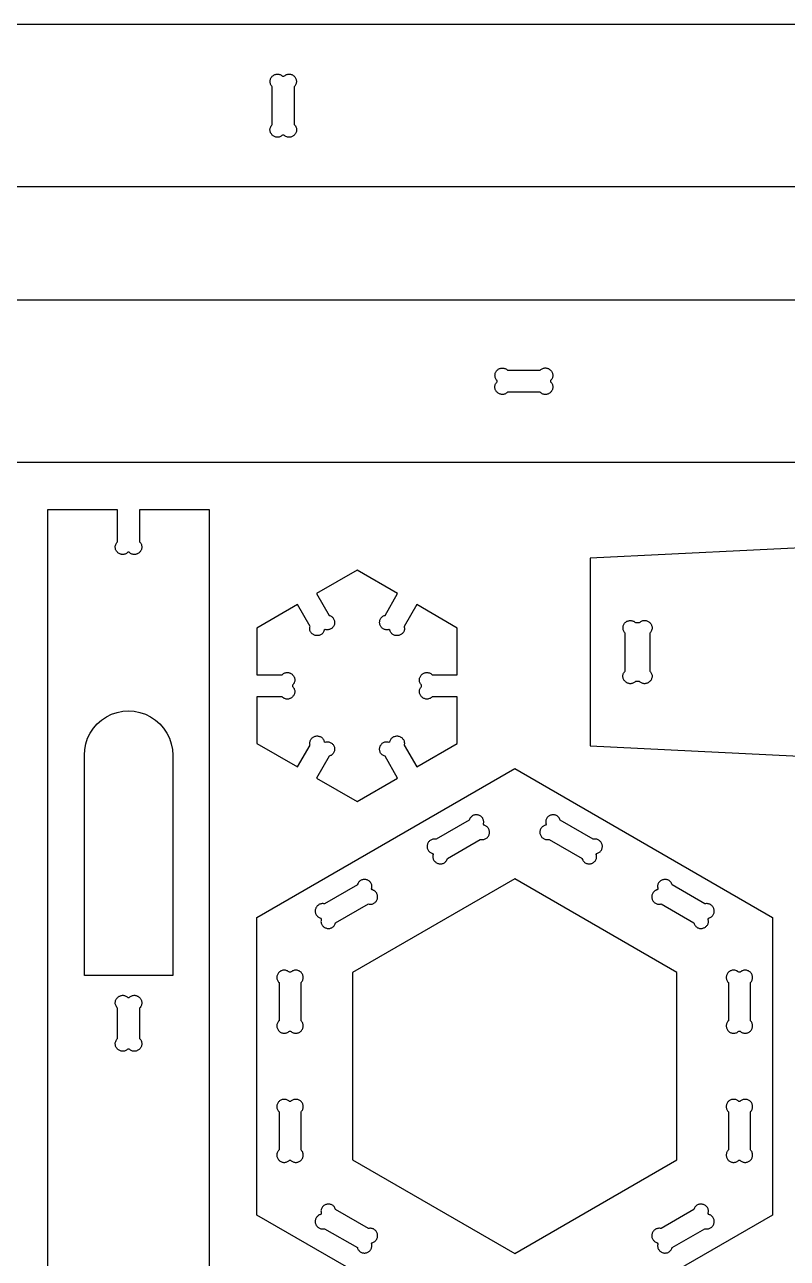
# Model space of a CAD drawing. Extents: x 105 to 1294, y 104 to 1295.
# Drawn here: x 659 to 762.8, y 1126.3 to 1294.2 of the extents above; entities that cross this region are included whole.
import ezdxf

# ---------------------------------------------------------------- set-up
doc = ezdxf.new("R2010")
doc.units = 0
doc.layers.add('LAYER_1', color=62, linetype='CONTINUOUS')

msp = doc.modelspace()

# ---------------------------------------------------------------- linework, layer by layer
at = {"layer": 'LAYER_1'}
for points in [[(853.17, 1294.22), (570.63, 1294.22)], [(570.63, 1272.18), (853.17, 1272.18)], [(855.68, 1256.72), (573.13, 1256.72)], [(573.13, 1234.68), (855.68, 1234.68)], [(684.16, 769.48), (684.16, 1228.21), (674.65, 1228.21), (674.65, 1223.83), (674.73, 1223.74), (674.8, 1223.65), (674.85, 1223.55), (674.9, 1223.46), (674.93, 1223.36), (674.95, 1223.27), (674.96, 1223.17), (674.96, 1223.08), (674.95, 1222.98), (674.93, 1222.89), (674.9, 1222.8), (674.86, 1222.72), (674.82, 1222.64), (674.77, 1222.56), (674.71, 1222.48), (674.65, 1222.41), (674.58, 1222.35), (674.5, 1222.29), (674.43, 1222.24), (674.34, 1222.2), (674.26, 1222.16), (674.17, 1222.14), (674.08, 1222.12), (673.98, 1222.11), (673.89, 1222.11), (673.79, 1222.11), (673.7, 1222.14), (673.6, 1222.17), (673.51, 1222.21), (673.41, 1222.27), (673.32, 1222.33), (673.23, 1222.41), (673.06, 1222.41), (672.97, 1222.33), (672.88, 1222.27), (672.78, 1222.21), (672.69, 1222.17), (672.59, 1222.14), (672.5, 1222.11), (672.4, 1222.11), (672.31, 1222.11), (672.21, 1222.12), (672.12, 1222.14), (672.03, 1222.16), (671.95, 1222.2), (671.87, 1222.24), (671.79, 1222.29), (671.71, 1222.35), (671.64, 1222.41), (671.58, 1222.48), (671.52, 1222.56), (671.47, 1222.64), (671.43, 1222.72), (671.39, 1222.8), (671.37, 1222.89), (671.35, 1222.98), (671.34, 1223.08), (671.33, 1223.17), (671.34, 1223.27), (671.36, 1223.36), (671.4, 1223.46), (671.44, 1223.55), (671.49, 1223.65), (671.56, 1223.74), (671.64, 1223.83), (671.64, 1228.21), (662.13, 1228.21), (662.13, 769.48)], [(858.25, 1227.62), (735.98, 1221.61), (735.98, 1196.06), (858.25, 1190.04)]]:
    msp.add_lwpolyline(points, dxfattribs=at)
for points in [[(694.12, 1279.2), (694.03, 1279.12), (693.94, 1279.05), (693.85, 1278.99), (693.75, 1278.95), (693.66, 1278.92), (693.56, 1278.9), (693.47, 1278.89), (693.37, 1278.89), (693.28, 1278.9), (693.19, 1278.92), (693.1, 1278.95), (693.01, 1278.98), (692.93, 1279.03), (692.85, 1279.08), (692.78, 1279.13), (692.71, 1279.2), (692.65, 1279.27), (692.59, 1279.34), (692.54, 1279.42), (692.49, 1279.5), (692.46, 1279.59), (692.43, 1279.67), (692.41, 1279.77), (692.4, 1279.86), (692.4, 1279.95), (692.41, 1280.05), (692.43, 1280.14), (692.46, 1280.24), (692.5, 1280.33), (692.56, 1280.43), (692.63, 1280.52), (692.71, 1280.61), (692.71, 1285.78), (692.64, 1285.86), (692.58, 1285.94), (692.53, 1286.02), (692.49, 1286.11), (692.46, 1286.2), (692.44, 1286.3), (692.42, 1286.39), (692.42, 1286.49), (692.42, 1286.58), (692.44, 1286.68), (692.46, 1286.77), (692.49, 1286.86), (692.53, 1286.95), (692.58, 1287.04), (692.64, 1287.12), (692.71, 1287.19), (692.79, 1287.26), (692.87, 1287.32), (692.95, 1287.38), (693.04, 1287.42), (693.13, 1287.45), (693.23, 1287.47), (693.32, 1287.49), (693.42, 1287.49), (693.51, 1287.49), (693.61, 1287.47), (693.7, 1287.45), (693.79, 1287.42), (693.88, 1287.38), (693.97, 1287.32), (694.05, 1287.26), (694.12, 1287.19), (694.3, 1287.19), (694.37, 1287.26), (694.45, 1287.32), (694.54, 1287.38), (694.63, 1287.42), (694.72, 1287.45), (694.81, 1287.47), (694.91, 1287.49), (695, 1287.49), (695.1, 1287.49), (695.19, 1287.47), (695.29, 1287.45), (695.38, 1287.42), (695.47, 1287.38), (695.55, 1287.32), (695.63, 1287.26), (695.71, 1287.19), (695.78, 1287.12), (695.84, 1287.04), (695.89, 1286.95), (695.93, 1286.86), (695.96, 1286.77), (695.98, 1286.68), (696, 1286.58), (696, 1286.49), (696, 1286.39), (695.98, 1286.3), (695.96, 1286.2), (695.93, 1286.11), (695.89, 1286.02), (695.84, 1285.94), (695.78, 1285.86), (695.71, 1285.78), (695.71, 1280.61), (695.79, 1280.52), (695.86, 1280.43), (695.91, 1280.33), (695.96, 1280.24), (695.99, 1280.14), (696.01, 1280.05), (696.02, 1279.95), (696.02, 1279.86), (696.01, 1279.77), (695.99, 1279.67), (695.96, 1279.59), (695.92, 1279.5), (695.88, 1279.42), (695.83, 1279.34), (695.77, 1279.27), (695.71, 1279.2), (695.64, 1279.13), (695.57, 1279.08), (695.49, 1279.03), (695.41, 1278.98), (695.32, 1278.95), (695.23, 1278.92), (695.14, 1278.9), (695.05, 1278.89), (694.95, 1278.89), (694.86, 1278.9), (694.76, 1278.92), (694.67, 1278.95), (694.57, 1278.99), (694.48, 1279.05), (694.38, 1279.12), (694.3, 1279.2)], [(729.18, 1247.19), (729.27, 1247.27), (729.36, 1247.34), (729.45, 1247.4), (729.55, 1247.44), (729.64, 1247.47), (729.74, 1247.49), (729.83, 1247.5), (729.93, 1247.5), (730.02, 1247.49), (730.11, 1247.47), (730.2, 1247.44), (730.29, 1247.41), (730.37, 1247.36), (730.45, 1247.31), (730.52, 1247.26), (730.59, 1247.19), (730.66, 1247.12), (730.71, 1247.05), (730.76, 1246.97), (730.81, 1246.89), (730.84, 1246.8), (730.87, 1246.71), (730.89, 1246.62), (730.9, 1246.53), (730.9, 1246.44), (730.89, 1246.34), (730.87, 1246.25), (730.84, 1246.15), (730.8, 1246.06), (730.74, 1245.96), (730.67, 1245.87), (730.59, 1245.78), (730.59, 1245.61), (730.67, 1245.52), (730.74, 1245.43), (730.8, 1245.34), (730.84, 1245.24), (730.87, 1245.14), (730.89, 1245.05), (730.9, 1244.95), (730.9, 1244.86), (730.89, 1244.77), (730.87, 1244.68), (730.84, 1244.59), (730.81, 1244.5), (730.76, 1244.42), (730.71, 1244.34), (730.66, 1244.27), (730.59, 1244.2), (730.52, 1244.13), (730.45, 1244.08), (730.37, 1244.03), (730.29, 1243.98), (730.2, 1243.95), (730.11, 1243.92), (730.02, 1243.9), (729.93, 1243.89), (729.83, 1243.89), (729.74, 1243.9), (729.64, 1243.92), (729.55, 1243.95), (729.45, 1243.99), (729.36, 1244.05), (729.27, 1244.12), (729.18, 1244.2), (724.73, 1244.2), (724.64, 1244.12), (724.55, 1244.05), (724.46, 1243.99), (724.36, 1243.95), (724.27, 1243.92), (724.17, 1243.9), (724.07, 1243.89), (723.98, 1243.89), (723.89, 1243.9), (723.8, 1243.92), (723.71, 1243.95), (723.62, 1243.98), (723.54, 1244.03), (723.46, 1244.08), (723.39, 1244.13), (723.32, 1244.2), (723.25, 1244.27), (723.2, 1244.34), (723.15, 1244.42), (723.1, 1244.5), (723.07, 1244.59), (723.04, 1244.68), (723.02, 1244.77), (723.01, 1244.86), (723.01, 1244.95), (723.02, 1245.05), (723.04, 1245.14), (723.07, 1245.24), (723.11, 1245.34), (723.17, 1245.43), (723.24, 1245.52), (723.32, 1245.61), (723.32, 1245.78), (723.25, 1245.86), (723.19, 1245.94), (723.14, 1246.02), (723.1, 1246.11), (723.07, 1246.2), (723.04, 1246.3), (723.03, 1246.39), (723.02, 1246.49), (723.03, 1246.58), (723.04, 1246.68), (723.07, 1246.77), (723.1, 1246.86), (723.14, 1246.95), (723.19, 1247.04), (723.25, 1247.12), (723.32, 1247.19), (723.39, 1247.26), (723.47, 1247.32), (723.56, 1247.37), (723.65, 1247.41), (723.74, 1247.44), (723.83, 1247.47), (723.93, 1247.48), (724.02, 1247.49), (724.12, 1247.48), (724.22, 1247.47), (724.31, 1247.44), (724.4, 1247.41), (724.49, 1247.37), (724.57, 1247.32), (724.66, 1247.26), (724.73, 1247.19)], [(697.85, 1196.16), (697.83, 1196.26), (697.82, 1196.36), (697.82, 1196.46), (697.83, 1196.56), (697.85, 1196.65), (697.87, 1196.75), (697.91, 1196.84), (697.95, 1196.92), (698.01, 1197), (698.06, 1197.08), (698.13, 1197.15), (698.21, 1197.21), (698.29, 1197.27), (698.37, 1197.31), (698.46, 1197.35), (698.56, 1197.38), (698.66, 1197.41), (698.76, 1197.42), (698.86, 1197.42), (698.96, 1197.41), (699.05, 1197.39), (699.15, 1197.37), (699.23, 1197.33), (699.32, 1197.29), (699.4, 1197.24), (699.48, 1197.18), (699.55, 1197.11), (699.61, 1197.04), (699.67, 1196.96), (699.71, 1196.87), (699.75, 1196.78), (699.79, 1196.68), (699.93, 1196.59), (700.03, 1196.61), (700.13, 1196.62), (700.23, 1196.62), (700.33, 1196.62), (700.43, 1196.6), (700.52, 1196.57), (700.61, 1196.54), (700.69, 1196.49), (700.77, 1196.44), (700.85, 1196.38), (700.92, 1196.31), (700.98, 1196.24), (701.04, 1196.16), (701.09, 1196.07), (701.13, 1195.98), (701.16, 1195.88), (701.18, 1195.78), (701.19, 1195.68), (701.19, 1195.59), (701.18, 1195.49), (701.17, 1195.39), (701.14, 1195.3), (701.1, 1195.21), (701.06, 1195.13), (701.01, 1195.05), (700.95, 1194.97), (700.88, 1194.9), (700.81, 1194.84), (700.73, 1194.78), (700.64, 1194.74), (700.55, 1194.7), (700.45, 1194.67), (698.74, 1191.69), (704.25, 1188.51), (709.77, 1191.69), (708.06, 1194.67), (707.94, 1194.7), (707.84, 1194.75), (707.74, 1194.8), (707.66, 1194.86), (707.58, 1194.93), (707.52, 1195), (707.46, 1195.08), (707.41, 1195.16), (707.38, 1195.24), (707.35, 1195.33), (707.33, 1195.42), (707.32, 1195.52), (707.31, 1195.61), (707.32, 1195.7), (707.33, 1195.79), (707.35, 1195.89), (707.38, 1195.98), (707.41, 1196.06), (707.46, 1196.14), (707.51, 1196.22), (707.56, 1196.3), (707.62, 1196.37), (707.69, 1196.43), (707.77, 1196.48), (707.85, 1196.53), (707.94, 1196.57), (708.03, 1196.6), (708.13, 1196.62), (708.23, 1196.63), (708.34, 1196.63), (708.46, 1196.62), (708.57, 1196.59), (708.72, 1196.68), (708.76, 1196.78), (708.8, 1196.87), (708.84, 1196.96), (708.9, 1197.04), (708.96, 1197.11), (709.03, 1197.18), (709.11, 1197.24), (709.19, 1197.29), (709.27, 1197.33), (709.36, 1197.37), (709.46, 1197.39), (709.55, 1197.41), (709.65, 1197.42), (709.75, 1197.42), (709.85, 1197.41), (709.95, 1197.38), (710.05, 1197.35), (710.14, 1197.31), (710.22, 1197.27), (710.3, 1197.21), (710.38, 1197.15), (710.44, 1197.08), (710.5, 1197), (710.56, 1196.92), (710.6, 1196.84), (710.64, 1196.75), (710.66, 1196.65), (710.68, 1196.56), (710.69, 1196.46), (710.69, 1196.36), (710.68, 1196.26), (710.66, 1196.16), (712.37, 1193.2), (717.88, 1196.38), (717.88, 1202.75), (714.46, 1202.75), (714.37, 1202.67), (714.28, 1202.6), (714.18, 1202.54), (714.09, 1202.5), (713.99, 1202.47), (713.9, 1202.45), (713.8, 1202.44), (713.71, 1202.44), (713.61, 1202.45), (713.52, 1202.47), (713.43, 1202.5), (713.35, 1202.53), (713.27, 1202.58), (713.19, 1202.63), (713.11, 1202.68), (713.04, 1202.75), (712.98, 1202.82), (712.92, 1202.89), (712.87, 1202.97), (712.83, 1203.05), (712.79, 1203.14), (712.76, 1203.23), (712.74, 1203.32), (712.73, 1203.41), (712.73, 1203.51), (712.74, 1203.6), (712.76, 1203.7), (712.8, 1203.79), (712.84, 1203.89), (712.89, 1203.98), (712.96, 1204.07), (713.04, 1204.16), (713.04, 1204.33), (712.96, 1204.42), (712.89, 1204.52), (712.84, 1204.61), (712.8, 1204.7), (712.76, 1204.8), (712.74, 1204.9), (712.73, 1204.99), (712.73, 1205.08), (712.74, 1205.18), (712.76, 1205.27), (712.79, 1205.36), (712.83, 1205.44), (712.87, 1205.53), (712.92, 1205.6), (712.98, 1205.68), (713.04, 1205.75), (713.11, 1205.81), (713.19, 1205.87), (713.27, 1205.92), (713.35, 1205.96), (713.43, 1206), (713.52, 1206.03), (713.61, 1206.05), (713.71, 1206.06), (713.8, 1206.06), (713.9, 1206.05), (713.99, 1206.03), (714.09, 1206), (714.18, 1205.95), (714.28, 1205.9), (714.37, 1205.83), (714.46, 1205.75), (717.88, 1205.75), (717.88, 1212.11), (712.37, 1215.3), (710.66, 1212.33), (710.68, 1212.21), (710.69, 1212.1), (710.7, 1211.99), (710.69, 1211.89), (710.67, 1211.79), (710.64, 1211.7), (710.6, 1211.61), (710.55, 1211.53), (710.49, 1211.45), (710.43, 1211.38), (710.36, 1211.32), (710.29, 1211.27), (710.21, 1211.22), (710.12, 1211.17), (710.04, 1211.14), (709.95, 1211.11), (709.86, 1211.09), (709.76, 1211.08), (709.67, 1211.07), (709.58, 1211.08), (709.48, 1211.09), (709.39, 1211.11), (709.31, 1211.14), (709.22, 1211.17), (709.14, 1211.22), (709.06, 1211.28), (708.99, 1211.34), (708.92, 1211.42), (708.86, 1211.5), (708.81, 1211.6), (708.76, 1211.7), (708.72, 1211.82), (708.57, 1211.9), (708.47, 1211.88), (708.38, 1211.87), (708.28, 1211.87), (708.18, 1211.88), (708.08, 1211.9), (707.99, 1211.92), (707.9, 1211.96), (707.82, 1212), (707.74, 1212.05), (707.66, 1212.11), (707.59, 1212.18), (707.53, 1212.25), (707.47, 1212.33), (707.42, 1212.42), (707.38, 1212.51), (707.35, 1212.61), (707.33, 1212.71), (707.32, 1212.81), (707.32, 1212.91), (707.33, 1213), (707.34, 1213.1), (707.37, 1213.19), (707.41, 1213.28), (707.45, 1213.37), (707.5, 1213.45), (707.56, 1213.52), (707.63, 1213.59), (707.7, 1213.66), (707.78, 1213.71), (707.87, 1213.76), (707.96, 1213.8), (708.06, 1213.83), (709.77, 1216.8), (704.25, 1219.98), (698.74, 1216.8), (700.45, 1213.83), (700.55, 1213.8), (700.64, 1213.76), (700.73, 1213.71), (700.81, 1213.66), (700.88, 1213.59), (700.95, 1213.52), (701.01, 1213.45), (701.06, 1213.37), (701.1, 1213.28), (701.14, 1213.19), (701.17, 1213.1), (701.18, 1213), (701.19, 1212.91), (701.19, 1212.81), (701.18, 1212.71), (701.16, 1212.61), (701.13, 1212.51), (701.09, 1212.42), (701.04, 1212.33), (700.98, 1212.25), (700.92, 1212.18), (700.85, 1212.11), (700.77, 1212.05), (700.69, 1212), (700.61, 1211.95), (700.52, 1211.92), (700.43, 1211.89), (700.33, 1211.87), (700.23, 1211.87), (700.13, 1211.87), (700.03, 1211.88), (699.93, 1211.9), (699.79, 1211.82), (699.75, 1211.7), (699.7, 1211.6), (699.65, 1211.5), (699.59, 1211.42), (699.52, 1211.34), (699.45, 1211.28), (699.37, 1211.22), (699.29, 1211.17), (699.2, 1211.14), (699.11, 1211.11), (699.02, 1211.09), (698.93, 1211.08), (698.84, 1211.07), (698.74, 1211.08), (698.65, 1211.09), (698.56, 1211.11), (698.47, 1211.14), (698.38, 1211.17), (698.3, 1211.22), (698.22, 1211.27), (698.15, 1211.32), (698.08, 1211.38), (698.02, 1211.45), (697.96, 1211.53), (697.91, 1211.61), (697.87, 1211.7), (697.84, 1211.79), (697.82, 1211.89), (697.81, 1211.99), (697.81, 1212.1), (697.83, 1212.21), (697.85, 1212.33), (696.14, 1215.3), (690.63, 1212.11), (690.63, 1205.75), (694.05, 1205.75), (694.14, 1205.83), (694.23, 1205.9), (694.33, 1205.95), (694.42, 1206), (694.52, 1206.03), (694.61, 1206.05), (694.71, 1206.06), (694.8, 1206.06), (694.9, 1206.05), (694.99, 1206.03), (695.08, 1206), (695.16, 1205.96), (695.24, 1205.92), (695.32, 1205.87), (695.4, 1205.81), (695.47, 1205.75), (695.53, 1205.68), (695.59, 1205.6), (695.64, 1205.53), (695.68, 1205.44), (695.72, 1205.36), (695.75, 1205.27), (695.76, 1205.18), (695.77, 1205.08), (695.78, 1204.99), (695.77, 1204.9), (695.75, 1204.8), (695.71, 1204.7), (695.67, 1204.61), (695.61, 1204.52), (695.55, 1204.42), (695.47, 1204.33), (695.47, 1204.16), (695.55, 1204.07), (695.61, 1203.98), (695.67, 1203.89), (695.71, 1203.79), (695.75, 1203.7), (695.77, 1203.6), (695.78, 1203.51), (695.77, 1203.41), (695.76, 1203.32), (695.75, 1203.23), (695.72, 1203.14), (695.68, 1203.05), (695.64, 1202.97), (695.59, 1202.89), (695.53, 1202.82), (695.47, 1202.75), (695.4, 1202.68), (695.32, 1202.63), (695.24, 1202.58), (695.16, 1202.53), (695.08, 1202.5), (694.99, 1202.47), (694.9, 1202.45), (694.8, 1202.44), (694.71, 1202.44), (694.61, 1202.45), (694.52, 1202.47), (694.42, 1202.5), (694.33, 1202.54), (694.23, 1202.6), (694.14, 1202.67), (694.05, 1202.75), (690.63, 1202.75), (690.63, 1196.38), (696.14, 1193.2)], [(742.68, 1212.84), (742.77, 1212.92), (742.87, 1212.99), (742.96, 1213.04), (743.05, 1213.09), (743.15, 1213.12), (743.25, 1213.14), (743.34, 1213.15), (743.44, 1213.15), (743.53, 1213.14), (743.62, 1213.12), (743.71, 1213.09), (743.79, 1213.05), (743.88, 1213.01), (743.96, 1212.96), (744.03, 1212.9), (744.1, 1212.84), (744.16, 1212.77), (744.22, 1212.7), (744.27, 1212.62), (744.31, 1212.53), (744.35, 1212.45), (744.38, 1212.36), (744.4, 1212.27), (744.41, 1212.18), (744.41, 1212.08), (744.4, 1211.99), (744.38, 1211.89), (744.35, 1211.79), (744.3, 1211.7), (744.25, 1211.61), (744.18, 1211.51), (744.1, 1211.42), (744.1, 1206.25), (744.18, 1206.16), (744.25, 1206.07), (744.3, 1205.98), (744.35, 1205.88), (744.38, 1205.79), (744.4, 1205.69), (744.41, 1205.6), (744.41, 1205.5), (744.4, 1205.41), (744.38, 1205.32), (744.35, 1205.23), (744.31, 1205.14), (744.27, 1205.06), (744.22, 1204.98), (744.16, 1204.91), (744.1, 1204.84), (744.03, 1204.78), (743.96, 1204.72), (743.88, 1204.67), (743.79, 1204.62), (743.71, 1204.59), (743.62, 1204.56), (743.53, 1204.54), (743.44, 1204.53), (743.34, 1204.53), (743.25, 1204.54), (743.15, 1204.56), (743.05, 1204.59), (742.96, 1204.63), (742.87, 1204.69), (742.77, 1204.76), (742.68, 1204.84), (742.15, 1204.84), (742.06, 1204.76), (741.97, 1204.69), (741.88, 1204.63), (741.78, 1204.59), (741.69, 1204.56), (741.59, 1204.54), (741.5, 1204.53), (741.4, 1204.53), (741.31, 1204.54), (741.22, 1204.56), (741.13, 1204.59), (741.04, 1204.62), (740.96, 1204.67), (740.88, 1204.72), (740.81, 1204.78), (740.74, 1204.84), (740.68, 1204.91), (740.62, 1204.98), (740.57, 1205.06), (740.52, 1205.14), (740.49, 1205.23), (740.46, 1205.32), (740.44, 1205.41), (740.43, 1205.5), (740.43, 1205.6), (740.44, 1205.69), (740.46, 1205.79), (740.49, 1205.88), (740.53, 1205.98), (740.59, 1206.07), (740.66, 1206.16), (740.74, 1206.25), (740.74, 1211.43), (740.67, 1211.5), (740.61, 1211.58), (740.56, 1211.67), (740.52, 1211.76), (740.49, 1211.85), (740.47, 1211.94), (740.45, 1212.04), (740.45, 1212.13), (740.45, 1212.23), (740.47, 1212.32), (740.49, 1212.42), (740.52, 1212.51), (740.56, 1212.6), (740.61, 1212.68), (740.67, 1212.76), (740.74, 1212.84), (740.82, 1212.91), (740.9, 1212.97), (740.98, 1213.02), (741.07, 1213.06), (741.16, 1213.09), (741.26, 1213.11), (741.35, 1213.13), (741.45, 1213.13), (741.54, 1213.13), (741.64, 1213.11), (741.73, 1213.09), (741.82, 1213.06), (741.91, 1213.02), (742, 1212.97), (742.08, 1212.91), (742.15, 1212.84)], [(678.36, 1197.82), (678.7, 1197.12), (678.96, 1196.37), (679.11, 1195.6), (679.16, 1194.81), (679.16, 1164.81), (667.13, 1164.81), (667.13, 1194.81), (667.18, 1195.6), (667.33, 1196.37), (667.58, 1197.12), (667.93, 1197.82), (668.37, 1198.48), (668.89, 1199.07), (669.48, 1199.59), (670.13, 1200.03), (670.84, 1200.37), (671.59, 1200.62), (672.36, 1200.79), (673.14, 1200.84), (673.93, 1200.79), (674.7, 1200.62), (675.45, 1200.37), (676.15, 1200.03), (676.81, 1199.59), (677.4, 1199.07), (677.92, 1198.48)], [(690.63, 1132.22), (690.63, 1172.73), (725.71, 1192.98), (760.79, 1172.73), (760.79, 1132.22), (725.71, 1111.96)], [(715.04, 1183.36), (714.94, 1183.38), (714.84, 1183.39), (714.74, 1183.39), (714.65, 1183.38), (714.55, 1183.36), (714.46, 1183.34), (714.37, 1183.3), (714.28, 1183.26), (714.2, 1183.21), (714.13, 1183.15), (714.06, 1183.08), (713.99, 1183.01), (713.94, 1182.93), (713.89, 1182.84), (713.85, 1182.75), (713.82, 1182.65), (713.8, 1182.55), (713.79, 1182.45), (713.78, 1182.35), (713.79, 1182.25), (713.81, 1182.16), (713.84, 1182.06), (713.87, 1181.98), (713.92, 1181.89), (713.97, 1181.81), (714.03, 1181.73), (714.1, 1181.66), (714.17, 1181.6), (714.25, 1181.54), (714.34, 1181.5), (714.43, 1181.46), (714.53, 1181.42), (714.61, 1181.28), (714.58, 1181.16), (714.57, 1181.05), (714.57, 1180.94), (714.58, 1180.83), (714.6, 1180.74), (714.63, 1180.64), (714.67, 1180.56), (714.72, 1180.47), (714.77, 1180.4), (714.84, 1180.33), (714.91, 1180.27), (714.98, 1180.21), (715.06, 1180.16), (715.14, 1180.12), (715.23, 1180.08), (715.32, 1180.06), (715.41, 1180.04), (715.5, 1180.02), (715.6, 1180.02), (715.69, 1180.02), (715.78, 1180.03), (715.87, 1180.05), (715.96, 1180.08), (716.05, 1180.12), (716.13, 1180.16), (716.21, 1180.22), (716.28, 1180.28), (716.35, 1180.36), (716.41, 1180.44), (716.46, 1180.54), (716.51, 1180.64), (716.54, 1180.76), (721.02, 1183.35), (721.12, 1183.33), (721.22, 1183.31), (721.32, 1183.31), (721.42, 1183.32), (721.51, 1183.34), (721.61, 1183.37), (721.7, 1183.4), (721.78, 1183.45), (721.86, 1183.5), (721.94, 1183.56), (722.01, 1183.62), (722.07, 1183.7), (722.13, 1183.78), (722.17, 1183.86), (722.21, 1183.96), (722.25, 1184.05), (722.27, 1184.15), (722.28, 1184.25), (722.28, 1184.35), (722.27, 1184.45), (722.25, 1184.55), (722.23, 1184.64), (722.19, 1184.73), (722.15, 1184.81), (722.09, 1184.89), (722.03, 1184.97), (721.97, 1185.04), (721.89, 1185.1), (721.81, 1185.16), (721.73, 1185.21), (721.64, 1185.25), (721.54, 1185.28), (721.45, 1185.43), (721.48, 1185.54), (721.49, 1185.66), (721.49, 1185.77), (721.48, 1185.87), (721.46, 1185.97), (721.43, 1186.06), (721.39, 1186.15), (721.35, 1186.23), (721.29, 1186.31), (721.23, 1186.38), (721.16, 1186.44), (721.08, 1186.5), (721.01, 1186.55), (720.92, 1186.59), (720.84, 1186.62), (720.75, 1186.65), (720.65, 1186.67), (720.56, 1186.68), (720.47, 1186.69), (720.38, 1186.69), (720.28, 1186.67), (720.19, 1186.65), (720.1, 1186.62), (720.02, 1186.59), (719.94, 1186.54), (719.86, 1186.48), (719.78, 1186.42), (719.72, 1186.34), (719.66, 1186.26), (719.6, 1186.17), (719.56, 1186.06), (719.52, 1185.95)], [(729.97, 1185.43), (729.88, 1185.28), (729.78, 1185.25), (729.69, 1185.21), (729.61, 1185.16), (729.53, 1185.1), (729.45, 1185.04), (729.39, 1184.97), (729.33, 1184.89), (729.27, 1184.81), (729.23, 1184.73), (729.19, 1184.64), (729.17, 1184.55), (729.15, 1184.45), (729.14, 1184.35), (729.14, 1184.25), (729.15, 1184.15), (729.17, 1184.05), (729.21, 1183.96), (729.25, 1183.86), (729.29, 1183.78), (729.35, 1183.7), (729.41, 1183.62), (729.48, 1183.56), (729.56, 1183.5), (729.64, 1183.45), (729.73, 1183.4), (729.81, 1183.37), (729.91, 1183.34), (730, 1183.32), (730.1, 1183.31), (730.2, 1183.31), (730.3, 1183.33), (730.4, 1183.35), (734.88, 1180.76), (734.91, 1180.64), (734.96, 1180.54), (735.01, 1180.44), (735.07, 1180.36), (735.14, 1180.28), (735.21, 1180.22), (735.29, 1180.16), (735.37, 1180.12), (735.46, 1180.08), (735.55, 1180.05), (735.64, 1180.03), (735.73, 1180.02), (735.83, 1180.02), (735.92, 1180.02), (736.01, 1180.04), (736.1, 1180.06), (736.19, 1180.08), (736.28, 1180.12), (736.36, 1180.16), (736.44, 1180.21), (736.52, 1180.27), (736.58, 1180.33), (736.65, 1180.4), (736.7, 1180.47), (736.75, 1180.56), (736.79, 1180.64), (736.82, 1180.74), (736.84, 1180.83), (736.85, 1180.94), (736.85, 1181.05), (736.84, 1181.16), (736.81, 1181.28), (736.89, 1181.42), (736.99, 1181.46), (737.08, 1181.5), (737.17, 1181.54), (737.25, 1181.6), (737.32, 1181.66), (737.39, 1181.73), (737.45, 1181.81), (737.5, 1181.89), (737.55, 1181.98), (737.58, 1182.06), (737.61, 1182.16), (737.63, 1182.25), (737.64, 1182.35), (737.64, 1182.45), (737.62, 1182.55), (737.6, 1182.65), (737.57, 1182.75), (737.53, 1182.84), (737.48, 1182.93), (737.43, 1183.01), (737.36, 1183.08), (737.29, 1183.15), (737.22, 1183.21), (737.14, 1183.26), (737.05, 1183.3), (736.96, 1183.34), (736.87, 1183.36), (736.77, 1183.38), (736.68, 1183.39), (736.58, 1183.39), (736.48, 1183.38), (736.38, 1183.36), (731.9, 1185.95), (731.86, 1186.06), (731.82, 1186.17), (731.76, 1186.26), (731.7, 1186.34), (731.64, 1186.42), (731.56, 1186.48), (731.49, 1186.54), (731.4, 1186.59), (731.32, 1186.62), (731.23, 1186.65), (731.14, 1186.67), (731.04, 1186.69), (730.95, 1186.69), (730.86, 1186.68), (730.77, 1186.67), (730.67, 1186.65), (730.58, 1186.62), (730.5, 1186.59), (730.41, 1186.55), (730.34, 1186.5), (730.26, 1186.44), (730.19, 1186.38), (730.13, 1186.31), (730.07, 1186.23), (730.03, 1186.15), (729.99, 1186.06), (729.96, 1185.97), (729.94, 1185.87), (729.93, 1185.77), (729.93, 1185.66), (729.94, 1185.54)], [(699.82, 1174.56), (699.72, 1174.59), (699.62, 1174.6), (699.52, 1174.6), (699.42, 1174.59), (699.32, 1174.57), (699.23, 1174.55), (699.14, 1174.51), (699.06, 1174.47), (698.98, 1174.41), (698.9, 1174.35), (698.83, 1174.29), (698.77, 1174.21), (698.71, 1174.13), (698.66, 1174.05), (698.62, 1173.95), (698.59, 1173.86), (698.57, 1173.76), (698.56, 1173.66), (698.56, 1173.56), (698.57, 1173.46), (698.58, 1173.37), (698.61, 1173.28), (698.65, 1173.19), (698.69, 1173.1), (698.74, 1173.02), (698.8, 1172.94), (698.87, 1172.87), (698.94, 1172.81), (699.02, 1172.75), (699.11, 1172.7), (699.2, 1172.66), (699.3, 1172.63), (699.38, 1172.48), (699.36, 1172.37), (699.35, 1172.25), (699.34, 1172.15), (699.35, 1172.04), (699.37, 1171.94), (699.4, 1171.85), (699.44, 1171.76), (699.49, 1171.68), (699.55, 1171.61), (699.61, 1171.54), (699.68, 1171.48), (699.75, 1171.42), (699.83, 1171.37), (699.91, 1171.33), (700, 1171.29), (700.09, 1171.26), (700.18, 1171.24), (700.27, 1171.23), (700.37, 1171.23), (700.46, 1171.23), (700.55, 1171.24), (700.65, 1171.26), (700.73, 1171.29), (700.82, 1171.33), (700.9, 1171.38), (700.98, 1171.43), (701.05, 1171.5), (701.12, 1171.57), (701.18, 1171.66), (701.23, 1171.75), (701.28, 1171.86), (701.32, 1171.97), (705.79, 1174.56), (705.89, 1174.53), (705.99, 1174.52), (706.09, 1174.52), (706.19, 1174.53), (706.29, 1174.55), (706.38, 1174.57), (706.47, 1174.61), (706.55, 1174.65), (706.63, 1174.7), (706.71, 1174.76), (706.78, 1174.83), (706.84, 1174.9), (706.9, 1174.98), (706.95, 1175.07), (706.99, 1175.16), (707.02, 1175.26), (707.04, 1175.36), (707.05, 1175.46), (707.05, 1175.56), (707.04, 1175.66), (707.03, 1175.75), (707, 1175.85), (706.96, 1175.94), (706.92, 1176.02), (706.87, 1176.1), (706.81, 1176.18), (706.74, 1176.25), (706.67, 1176.31), (706.59, 1176.37), (706.5, 1176.41), (706.41, 1176.46), (706.31, 1176.49), (706.23, 1176.63), (706.25, 1176.75), (706.27, 1176.87), (706.27, 1176.98), (706.26, 1177.08), (706.24, 1177.18), (706.21, 1177.27), (706.17, 1177.36), (706.12, 1177.44), (706.06, 1177.52), (706, 1177.59), (705.93, 1177.65), (705.86, 1177.71), (705.78, 1177.76), (705.7, 1177.8), (705.61, 1177.83), (705.52, 1177.86), (705.43, 1177.88), (705.34, 1177.89), (705.24, 1177.9), (705.15, 1177.9), (705.06, 1177.88), (704.97, 1177.86), (704.88, 1177.84), (704.79, 1177.8), (704.71, 1177.75), (704.63, 1177.7), (704.56, 1177.63), (704.49, 1177.55), (704.43, 1177.47), (704.38, 1177.37), (704.33, 1177.27), (704.29, 1177.15)], [(703.63, 1165.22), (703.63, 1139.72), (725.71, 1126.97), (747.79, 1139.72), (747.79, 1165.22), (725.71, 1177.97)], [(745.19, 1176.63), (745.11, 1176.49), (745.01, 1176.46), (744.92, 1176.41), (744.83, 1176.37), (744.75, 1176.31), (744.68, 1176.25), (744.61, 1176.18), (744.55, 1176.1), (744.5, 1176.02), (744.46, 1175.94), (744.42, 1175.85), (744.39, 1175.75), (744.38, 1175.66), (744.37, 1175.56), (744.37, 1175.46), (744.38, 1175.36), (744.4, 1175.26), (744.43, 1175.16), (744.47, 1175.07), (744.52, 1174.98), (744.58, 1174.9), (744.64, 1174.83), (744.71, 1174.76), (744.79, 1174.7), (744.87, 1174.65), (744.95, 1174.61), (745.04, 1174.57), (745.13, 1174.55), (745.23, 1174.53), (745.33, 1174.52), (745.43, 1174.52), (745.53, 1174.53), (745.63, 1174.56), (750.11, 1171.97), (750.14, 1171.86), (750.19, 1171.75), (750.24, 1171.66), (750.3, 1171.57), (750.37, 1171.5), (750.44, 1171.43), (750.52, 1171.38), (750.6, 1171.33), (750.69, 1171.29), (750.78, 1171.26), (750.87, 1171.24), (750.96, 1171.23), (751.05, 1171.23), (751.15, 1171.23), (751.24, 1171.24), (751.33, 1171.26), (751.42, 1171.29), (751.51, 1171.33), (751.59, 1171.37), (751.67, 1171.42), (751.74, 1171.48), (751.81, 1171.54), (751.87, 1171.61), (751.93, 1171.68), (751.98, 1171.76), (752.02, 1171.85), (752.05, 1171.94), (752.07, 1172.04), (752.08, 1172.15), (752.08, 1172.25), (752.06, 1172.37), (752.04, 1172.48), (752.12, 1172.63), (752.22, 1172.66), (752.31, 1172.7), (752.4, 1172.75), (752.48, 1172.81), (752.55, 1172.87), (752.62, 1172.94), (752.68, 1173.02), (752.73, 1173.1), (752.77, 1173.19), (752.81, 1173.28), (752.84, 1173.37), (752.85, 1173.46), (752.86, 1173.56), (752.86, 1173.66), (752.85, 1173.76), (752.83, 1173.86), (752.8, 1173.95), (752.76, 1174.05), (752.71, 1174.13), (752.65, 1174.21), (752.59, 1174.29), (752.52, 1174.35), (752.44, 1174.41), (752.36, 1174.47), (752.28, 1174.51), (752.19, 1174.55), (752.1, 1174.57), (752, 1174.59), (751.9, 1174.6), (751.8, 1174.6), (751.7, 1174.59), (751.6, 1174.56), (747.13, 1177.15), (747.09, 1177.27), (747.04, 1177.37), (746.99, 1177.47), (746.93, 1177.55), (746.86, 1177.63), (746.79, 1177.7), (746.71, 1177.75), (746.63, 1177.8), (746.54, 1177.84), (746.46, 1177.86), (746.36, 1177.88), (746.27, 1177.9), (746.18, 1177.9), (746.09, 1177.89), (745.99, 1177.88), (745.9, 1177.86), (745.81, 1177.83), (745.73, 1177.8), (745.64, 1177.76), (745.56, 1177.71), (745.49, 1177.65), (745.42, 1177.59), (745.36, 1177.52), (745.3, 1177.44), (745.25, 1177.36), (745.21, 1177.27), (745.18, 1177.18), (745.16, 1177.08), (745.15, 1176.98), (745.15, 1176.87), (745.17, 1176.75)], [(693.63, 1163.85), (693.63, 1158.67), (693.56, 1158.6), (693.5, 1158.52), (693.45, 1158.43), (693.41, 1158.34), (693.38, 1158.25), (693.35, 1158.16), (693.34, 1158.06), (693.33, 1157.97), (693.34, 1157.87), (693.35, 1157.78), (693.38, 1157.68), (693.41, 1157.59), (693.45, 1157.5), (693.5, 1157.42), (693.56, 1157.34), (693.63, 1157.26), (693.7, 1157.19), (693.78, 1157.13), (693.87, 1157.08), (693.96, 1157.04), (694.05, 1157.01), (694.14, 1156.99), (694.24, 1156.97), (694.33, 1156.97), (694.43, 1156.97), (694.53, 1156.99), (694.62, 1157.01), (694.71, 1157.04), (694.8, 1157.08), (694.88, 1157.13), (694.97, 1157.19), (695.04, 1157.26), (695.21, 1157.26), (695.29, 1157.19), (695.37, 1157.13), (695.45, 1157.08), (695.54, 1157.04), (695.63, 1157.01), (695.73, 1156.99), (695.82, 1156.97), (695.92, 1156.97), (696.02, 1156.97), (696.11, 1156.99), (696.2, 1157.01), (696.3, 1157.04), (696.38, 1157.08), (696.47, 1157.13), (696.55, 1157.19), (696.63, 1157.26), (696.7, 1157.34), (696.75, 1157.42), (696.81, 1157.5), (696.85, 1157.59), (696.88, 1157.68), (696.9, 1157.78), (696.92, 1157.87), (696.92, 1157.97), (696.92, 1158.06), (696.9, 1158.16), (696.88, 1158.25), (696.85, 1158.34), (696.81, 1158.43), (696.75, 1158.52), (696.7, 1158.6), (696.63, 1158.67), (696.63, 1163.85), (696.7, 1163.92), (696.75, 1164), (696.81, 1164.09), (696.85, 1164.18), (696.88, 1164.27), (696.9, 1164.36), (696.92, 1164.46), (696.92, 1164.55), (696.92, 1164.65), (696.9, 1164.74), (696.88, 1164.84), (696.85, 1164.93), (696.81, 1165.02), (696.75, 1165.1), (696.7, 1165.18), (696.63, 1165.26), (696.55, 1165.33), (696.47, 1165.39), (696.38, 1165.44), (696.3, 1165.48), (696.2, 1165.51), (696.11, 1165.53), (696.02, 1165.55), (695.92, 1165.55), (695.82, 1165.55), (695.73, 1165.53), (695.63, 1165.51), (695.54, 1165.48), (695.45, 1165.44), (695.37, 1165.39), (695.29, 1165.33), (695.21, 1165.26), (695.04, 1165.26), (694.97, 1165.33), (694.88, 1165.39), (694.8, 1165.44), (694.71, 1165.48), (694.62, 1165.51), (694.53, 1165.53), (694.43, 1165.55), (694.33, 1165.55), (694.24, 1165.55), (694.14, 1165.53), (694.05, 1165.51), (693.96, 1165.48), (693.87, 1165.44), (693.78, 1165.39), (693.7, 1165.33), (693.63, 1165.26), (693.56, 1165.18), (693.5, 1165.1), (693.45, 1165.02), (693.41, 1164.93), (693.38, 1164.84), (693.35, 1164.74), (693.34, 1164.65), (693.33, 1164.55), (693.34, 1164.46), (693.35, 1164.36), (693.38, 1164.27), (693.41, 1164.18), (693.45, 1164.09), (693.5, 1164), (693.56, 1163.92)], [(754.79, 1163.85), (754.79, 1158.67), (754.73, 1158.6), (754.67, 1158.52), (754.62, 1158.43), (754.57, 1158.34), (754.54, 1158.25), (754.52, 1158.16), (754.51, 1158.06), (754.5, 1157.97), (754.51, 1157.87), (754.52, 1157.78), (754.54, 1157.68), (754.57, 1157.59), (754.62, 1157.5), (754.67, 1157.42), (754.73, 1157.34), (754.79, 1157.26), (754.87, 1157.19), (754.95, 1157.13), (755.04, 1157.08), (755.12, 1157.04), (755.22, 1157.01), (755.31, 1156.99), (755.4, 1156.97), (755.5, 1156.97), (755.6, 1156.97), (755.69, 1156.99), (755.79, 1157.01), (755.88, 1157.04), (755.97, 1157.08), (756.05, 1157.13), (756.13, 1157.19), (756.21, 1157.26), (756.38, 1157.26), (756.46, 1157.19), (756.54, 1157.13), (756.62, 1157.08), (756.71, 1157.04), (756.8, 1157.01), (756.9, 1156.99), (756.99, 1156.97), (757.09, 1156.97), (757.18, 1156.97), (757.28, 1156.99), (757.37, 1157.01), (757.46, 1157.04), (757.55, 1157.08), (757.64, 1157.13), (757.72, 1157.19), (757.79, 1157.26), (757.86, 1157.34), (757.92, 1157.42), (757.97, 1157.5), (758.01, 1157.59), (758.05, 1157.68), (758.07, 1157.78), (758.08, 1157.87), (758.09, 1157.97), (758.08, 1158.06), (758.07, 1158.16), (758.05, 1158.25), (758.01, 1158.34), (757.97, 1158.43), (757.92, 1158.52), (757.86, 1158.6), (757.79, 1158.67), (757.79, 1163.85), (757.86, 1163.92), (757.92, 1164), (757.97, 1164.09), (758.01, 1164.18), (758.05, 1164.27), (758.07, 1164.36), (758.08, 1164.46), (758.09, 1164.55), (758.08, 1164.65), (758.07, 1164.74), (758.05, 1164.84), (758.01, 1164.93), (757.97, 1165.02), (757.92, 1165.1), (757.86, 1165.18), (757.79, 1165.26), (757.72, 1165.33), (757.64, 1165.39), (757.55, 1165.44), (757.46, 1165.48), (757.37, 1165.51), (757.28, 1165.53), (757.18, 1165.55), (757.09, 1165.55), (756.99, 1165.55), (756.9, 1165.53), (756.8, 1165.51), (756.71, 1165.48), (756.62, 1165.44), (756.54, 1165.39), (756.46, 1165.33), (756.38, 1165.26), (756.21, 1165.26), (756.13, 1165.33), (756.05, 1165.39), (755.97, 1165.44), (755.88, 1165.48), (755.79, 1165.51), (755.69, 1165.53), (755.6, 1165.55), (755.5, 1165.55), (755.4, 1165.55), (755.31, 1165.53), (755.22, 1165.51), (755.12, 1165.48), (755.04, 1165.44), (754.95, 1165.39), (754.87, 1165.33), (754.79, 1165.26), (754.73, 1165.18), (754.67, 1165.1), (754.62, 1165.02), (754.57, 1164.93), (754.54, 1164.84), (754.52, 1164.74), (754.51, 1164.65), (754.5, 1164.55), (754.51, 1164.46), (754.52, 1164.36), (754.54, 1164.27), (754.57, 1164.18), (754.62, 1164.09), (754.67, 1164), (754.73, 1163.92)], [(673.06, 1154.82), (672.97, 1154.74), (672.88, 1154.67), (672.78, 1154.61), (672.69, 1154.57), (672.59, 1154.54), (672.5, 1154.52), (672.4, 1154.51), (672.31, 1154.51), (672.21, 1154.52), (672.12, 1154.54), (672.03, 1154.57), (671.95, 1154.6), (671.87, 1154.65), (671.79, 1154.7), (671.71, 1154.76), (671.64, 1154.82), (671.58, 1154.89), (671.52, 1154.96), (671.47, 1155.04), (671.43, 1155.12), (671.39, 1155.21), (671.37, 1155.3), (671.35, 1155.39), (671.34, 1155.48), (671.33, 1155.58), (671.34, 1155.67), (671.36, 1155.77), (671.4, 1155.86), (671.44, 1155.96), (671.49, 1156.05), (671.56, 1156.14), (671.64, 1156.23), (671.64, 1160.4), (671.56, 1160.49), (671.49, 1160.59), (671.44, 1160.68), (671.4, 1160.77), (671.36, 1160.87), (671.34, 1160.97), (671.33, 1161.06), (671.34, 1161.15), (671.35, 1161.25), (671.37, 1161.34), (671.39, 1161.43), (671.43, 1161.51), (671.47, 1161.6), (671.52, 1161.67), (671.58, 1161.75), (671.64, 1161.82), (671.71, 1161.88), (671.79, 1161.94), (671.87, 1161.99), (671.95, 1162.03), (672.03, 1162.07), (672.12, 1162.1), (672.21, 1162.12), (672.31, 1162.13), (672.4, 1162.13), (672.5, 1162.12), (672.59, 1162.1), (672.69, 1162.07), (672.78, 1162.02), (672.88, 1161.97), (672.97, 1161.9), (673.06, 1161.82), (673.23, 1161.82), (673.32, 1161.9), (673.41, 1161.97), (673.51, 1162.02), (673.6, 1162.07), (673.7, 1162.1), (673.79, 1162.12), (673.89, 1162.13), (673.98, 1162.13), (674.08, 1162.12), (674.17, 1162.1), (674.26, 1162.07), (674.34, 1162.03), (674.43, 1161.99), (674.5, 1161.94), (674.58, 1161.88), (674.65, 1161.82), (674.71, 1161.75), (674.77, 1161.67), (674.82, 1161.6), (674.86, 1161.51), (674.9, 1161.43), (674.93, 1161.34), (674.95, 1161.25), (674.96, 1161.15), (674.96, 1161.06), (674.95, 1160.97), (674.93, 1160.87), (674.9, 1160.77), (674.85, 1160.68), (674.8, 1160.59), (674.73, 1160.49), (674.65, 1160.4), (674.65, 1156.23), (674.73, 1156.14), (674.8, 1156.05), (674.85, 1155.96), (674.9, 1155.86), (674.93, 1155.77), (674.95, 1155.67), (674.96, 1155.58), (674.96, 1155.48), (674.95, 1155.39), (674.93, 1155.3), (674.9, 1155.21), (674.86, 1155.12), (674.82, 1155.04), (674.77, 1154.96), (674.71, 1154.89), (674.65, 1154.82), (674.58, 1154.76), (674.5, 1154.7), (674.43, 1154.65), (674.34, 1154.6), (674.26, 1154.57), (674.17, 1154.54), (674.08, 1154.52), (673.98, 1154.51), (673.89, 1154.51), (673.79, 1154.52), (673.7, 1154.54), (673.6, 1154.57), (673.51, 1154.61), (673.41, 1154.67), (673.32, 1154.74), (673.23, 1154.82)], [(693.63, 1146.26), (693.63, 1141.09), (693.56, 1141.01), (693.5, 1140.93), (693.45, 1140.85), (693.41, 1140.76), (693.38, 1140.67), (693.35, 1140.57), (693.34, 1140.48), (693.33, 1140.38), (693.34, 1140.29), (693.35, 1140.19), (693.38, 1140.1), (693.41, 1140.01), (693.45, 1139.92), (693.5, 1139.83), (693.56, 1139.75), (693.63, 1139.68), (693.7, 1139.61), (693.78, 1139.55), (693.87, 1139.5), (693.96, 1139.46), (694.05, 1139.43), (694.14, 1139.4), (694.24, 1139.39), (694.33, 1139.39), (694.43, 1139.39), (694.53, 1139.4), (694.62, 1139.43), (694.71, 1139.46), (694.8, 1139.5), (694.88, 1139.55), (694.97, 1139.61), (695.04, 1139.68), (695.21, 1139.68), (695.29, 1139.61), (695.37, 1139.55), (695.45, 1139.5), (695.54, 1139.46), (695.63, 1139.43), (695.73, 1139.4), (695.82, 1139.39), (695.92, 1139.39), (696.02, 1139.39), (696.11, 1139.4), (696.2, 1139.43), (696.3, 1139.46), (696.38, 1139.5), (696.47, 1139.55), (696.55, 1139.61), (696.63, 1139.68), (696.7, 1139.75), (696.75, 1139.83), (696.81, 1139.92), (696.85, 1140.01), (696.88, 1140.1), (696.9, 1140.19), (696.92, 1140.29), (696.92, 1140.38), (696.92, 1140.48), (696.9, 1140.57), (696.88, 1140.67), (696.85, 1140.76), (696.81, 1140.85), (696.75, 1140.93), (696.7, 1141.01), (696.63, 1141.09), (696.63, 1146.26), (696.7, 1146.34), (696.75, 1146.42), (696.81, 1146.51), (696.85, 1146.6), (696.88, 1146.69), (696.9, 1146.78), (696.92, 1146.88), (696.92, 1146.97), (696.92, 1147.07), (696.9, 1147.17), (696.88, 1147.26), (696.85, 1147.35), (696.81, 1147.44), (696.75, 1147.53), (696.7, 1147.61), (696.63, 1147.68), (696.55, 1147.75), (696.47, 1147.81), (696.38, 1147.86), (696.3, 1147.9), (696.2, 1147.93), (696.11, 1147.96), (696.02, 1147.97), (695.92, 1147.97), (695.82, 1147.97), (695.73, 1147.96), (695.63, 1147.93), (695.54, 1147.9), (695.45, 1147.86), (695.37, 1147.81), (695.29, 1147.75), (695.21, 1147.68), (695.04, 1147.68), (694.97, 1147.75), (694.88, 1147.81), (694.8, 1147.86), (694.71, 1147.9), (694.62, 1147.93), (694.53, 1147.96), (694.43, 1147.97), (694.33, 1147.97), (694.24, 1147.97), (694.14, 1147.96), (694.05, 1147.93), (693.96, 1147.9), (693.87, 1147.86), (693.78, 1147.81), (693.7, 1147.75), (693.63, 1147.68), (693.56, 1147.61), (693.5, 1147.53), (693.45, 1147.44), (693.41, 1147.35), (693.38, 1147.26), (693.35, 1147.17), (693.34, 1147.07), (693.33, 1146.97), (693.34, 1146.88), (693.35, 1146.78), (693.38, 1146.69), (693.41, 1146.6), (693.45, 1146.51), (693.5, 1146.42), (693.56, 1146.34)], [(754.79, 1146.26), (754.79, 1141.09), (754.73, 1141.01), (754.67, 1140.93), (754.62, 1140.85), (754.57, 1140.76), (754.54, 1140.67), (754.52, 1140.57), (754.51, 1140.48), (754.5, 1140.38), (754.51, 1140.29), (754.52, 1140.19), (754.54, 1140.1), (754.57, 1140.01), (754.62, 1139.92), (754.67, 1139.83), (754.73, 1139.75), (754.79, 1139.68), (754.87, 1139.61), (754.95, 1139.55), (755.04, 1139.5), (755.12, 1139.46), (755.22, 1139.43), (755.31, 1139.4), (755.4, 1139.39), (755.5, 1139.39), (755.6, 1139.39), (755.69, 1139.4), (755.79, 1139.43), (755.88, 1139.46), (755.97, 1139.5), (756.05, 1139.55), (756.13, 1139.61), (756.21, 1139.68), (756.38, 1139.68), (756.46, 1139.61), (756.54, 1139.55), (756.62, 1139.5), (756.71, 1139.46), (756.8, 1139.43), (756.9, 1139.4), (756.99, 1139.39), (757.09, 1139.39), (757.18, 1139.39), (757.28, 1139.4), (757.37, 1139.43), (757.46, 1139.46), (757.55, 1139.5), (757.64, 1139.55), (757.72, 1139.61), (757.79, 1139.68), (757.86, 1139.75), (757.92, 1139.83), (757.97, 1139.92), (758.01, 1140.01), (758.05, 1140.1), (758.07, 1140.19), (758.08, 1140.29), (758.09, 1140.38), (758.08, 1140.48), (758.07, 1140.57), (758.05, 1140.67), (758.01, 1140.76), (757.97, 1140.85), (757.92, 1140.93), (757.86, 1141.01), (757.79, 1141.09), (757.79, 1146.26), (757.86, 1146.34), (757.92, 1146.42), (757.97, 1146.51), (758.01, 1146.6), (758.05, 1146.69), (758.07, 1146.78), (758.08, 1146.88), (758.09, 1146.97), (758.08, 1147.07), (758.07, 1147.17), (758.05, 1147.26), (758.01, 1147.35), (757.97, 1147.44), (757.92, 1147.53), (757.86, 1147.61), (757.79, 1147.68), (757.72, 1147.75), (757.64, 1147.81), (757.55, 1147.86), (757.46, 1147.9), (757.37, 1147.93), (757.28, 1147.96), (757.18, 1147.97), (757.09, 1147.97), (756.99, 1147.97), (756.9, 1147.96), (756.8, 1147.93), (756.71, 1147.9), (756.62, 1147.86), (756.54, 1147.81), (756.46, 1147.75), (756.38, 1147.68), (756.21, 1147.68), (756.13, 1147.75), (756.05, 1147.81), (755.97, 1147.86), (755.88, 1147.9), (755.79, 1147.93), (755.69, 1147.96), (755.6, 1147.97), (755.5, 1147.97), (755.4, 1147.97), (755.31, 1147.96), (755.22, 1147.93), (755.12, 1147.9), (755.04, 1147.86), (754.95, 1147.81), (754.87, 1147.75), (754.79, 1147.68), (754.73, 1147.61), (754.67, 1147.53), (754.62, 1147.44), (754.57, 1147.35), (754.54, 1147.26), (754.52, 1147.17), (754.51, 1147.07), (754.5, 1146.97), (754.51, 1146.88), (754.52, 1146.78), (754.54, 1146.69), (754.57, 1146.6), (754.62, 1146.51), (754.67, 1146.42), (754.73, 1146.34)], [(699.38, 1132.45), (699.3, 1132.31), (699.2, 1132.27), (699.11, 1132.24), (699.02, 1132.19), (698.94, 1132.13), (698.87, 1132.07), (698.8, 1132), (698.74, 1131.92), (698.69, 1131.84), (698.65, 1131.76), (698.61, 1131.67), (698.58, 1131.57), (698.57, 1131.48), (698.56, 1131.38), (698.56, 1131.28), (698.57, 1131.18), (698.59, 1131.08), (698.62, 1130.98), (698.66, 1130.89), (698.71, 1130.81), (698.77, 1130.73), (698.83, 1130.65), (698.9, 1130.59), (698.98, 1130.53), (699.06, 1130.48), (699.14, 1130.43), (699.23, 1130.4), (699.32, 1130.37), (699.42, 1130.35), (699.52, 1130.34), (699.62, 1130.34), (699.72, 1130.35), (699.82, 1130.37), (704.29, 1127.79), (704.33, 1127.69), (704.37, 1127.6), (704.41, 1127.51), (704.47, 1127.43), (704.53, 1127.36), (704.6, 1127.29), (704.68, 1127.23), (704.76, 1127.18), (704.85, 1127.14), (704.93, 1127.1), (705.03, 1127.08), (705.12, 1127.06), (705.22, 1127.05), (705.32, 1127.05), (705.42, 1127.06), (705.52, 1127.09), (705.62, 1127.12), (705.71, 1127.16), (705.79, 1127.2), (705.87, 1127.26), (705.95, 1127.32), (706.02, 1127.39), (706.07, 1127.47), (706.13, 1127.55), (706.17, 1127.63), (706.21, 1127.72), (706.23, 1127.81), (706.25, 1127.91), (706.26, 1128.01), (706.26, 1128.1), (706.25, 1128.2), (706.23, 1128.3), (706.31, 1128.46), (706.41, 1128.49), (706.5, 1128.53), (706.59, 1128.58), (706.67, 1128.64), (706.74, 1128.7), (706.81, 1128.77), (706.87, 1128.84), (706.92, 1128.92), (706.96, 1129.01), (707, 1129.1), (707.03, 1129.19), (707.04, 1129.29), (707.05, 1129.38), (707.05, 1129.48), (707.04, 1129.58), (707.02, 1129.68), (706.99, 1129.78), (706.95, 1129.87), (706.9, 1129.96), (706.84, 1130.04), (706.78, 1130.11), (706.71, 1130.17), (706.63, 1130.23), (706.55, 1130.29), (706.47, 1130.33), (706.38, 1130.37), (706.29, 1130.39), (706.19, 1130.41), (706.09, 1130.42), (705.99, 1130.42), (705.89, 1130.41), (705.79, 1130.39), (701.32, 1132.97), (701.28, 1133.09), (701.23, 1133.19), (701.18, 1133.29), (701.12, 1133.37), (701.05, 1133.45), (700.98, 1133.51), (700.9, 1133.57), (700.82, 1133.62), (700.73, 1133.65), (700.64, 1133.68), (700.55, 1133.7), (700.46, 1133.71), (700.37, 1133.72), (700.27, 1133.71), (700.18, 1133.7), (700.09, 1133.68), (700, 1133.65), (699.91, 1133.62), (699.83, 1133.57), (699.75, 1133.52), (699.68, 1133.47), (699.61, 1133.4), (699.55, 1133.33), (699.49, 1133.26), (699.44, 1133.18), (699.4, 1133.09), (699.37, 1133), (699.35, 1132.9), (699.34, 1132.79), (699.35, 1132.68), (699.36, 1132.57)], [(745.63, 1130.39), (745.53, 1130.41), (745.43, 1130.42), (745.33, 1130.42), (745.23, 1130.41), (745.13, 1130.39), (745.04, 1130.37), (744.95, 1130.33), (744.87, 1130.29), (744.79, 1130.23), (744.71, 1130.17), (744.64, 1130.11), (744.58, 1130.04), (744.52, 1129.96), (744.47, 1129.87), (744.43, 1129.78), (744.4, 1129.68), (744.38, 1129.58), (744.37, 1129.48), (744.37, 1129.38), (744.38, 1129.29), (744.39, 1129.19), (744.42, 1129.1), (744.46, 1129.01), (744.5, 1128.92), (744.55, 1128.84), (744.61, 1128.77), (744.68, 1128.7), (744.75, 1128.64), (744.83, 1128.58), (744.92, 1128.53), (745.01, 1128.49), (745.11, 1128.46), (745.19, 1128.3), (745.17, 1128.2), (745.16, 1128.1), (745.16, 1128.01), (745.17, 1127.91), (745.19, 1127.81), (745.21, 1127.72), (745.25, 1127.63), (745.29, 1127.55), (745.35, 1127.47), (745.41, 1127.39), (745.47, 1127.32), (745.55, 1127.26), (745.63, 1127.2), (745.71, 1127.16), (745.8, 1127.12), (745.9, 1127.09), (746, 1127.06), (746.1, 1127.05), (746.2, 1127.05), (746.3, 1127.06), (746.39, 1127.08), (746.49, 1127.1), (746.58, 1127.14), (746.66, 1127.18), (746.74, 1127.23), (746.82, 1127.29), (746.89, 1127.36), (746.95, 1127.43), (747.01, 1127.51), (747.05, 1127.6), (747.09, 1127.69), (747.13, 1127.79), (751.6, 1130.37), (751.7, 1130.35), (751.8, 1130.34), (751.9, 1130.34), (752, 1130.35), (752.1, 1130.37), (752.19, 1130.4), (752.28, 1130.43), (752.36, 1130.48), (752.44, 1130.53), (752.52, 1130.59), (752.59, 1130.65), (752.65, 1130.73), (752.71, 1130.81), (752.76, 1130.89), (752.8, 1130.98), (752.83, 1131.08), (752.85, 1131.18), (752.86, 1131.28), (752.86, 1131.38), (752.85, 1131.48), (752.84, 1131.57), (752.81, 1131.67), (752.77, 1131.76), (752.73, 1131.84), (752.68, 1131.92), (752.62, 1132), (752.55, 1132.07), (752.48, 1132.13), (752.4, 1132.19), (752.31, 1132.24), (752.22, 1132.27), (752.12, 1132.31), (752.04, 1132.45), (752.06, 1132.57), (752.08, 1132.68), (752.08, 1132.79), (752.07, 1132.9), (752.05, 1133), (752.02, 1133.09), (751.98, 1133.18), (751.93, 1133.26), (751.87, 1133.33), (751.81, 1133.4), (751.74, 1133.47), (751.67, 1133.52), (751.59, 1133.57), (751.51, 1133.62), (751.42, 1133.65), (751.33, 1133.68), (751.24, 1133.7), (751.15, 1133.71), (751.05, 1133.72), (750.96, 1133.71), (750.87, 1133.7), (750.78, 1133.68), (750.69, 1133.65), (750.6, 1133.62), (750.52, 1133.57), (750.44, 1133.51), (750.37, 1133.45), (750.3, 1133.37), (750.24, 1133.29), (750.19, 1133.19), (750.14, 1133.09), (750.1, 1132.97)]]:
    msp.add_lwpolyline(points, close=True, dxfattribs=at)

doc.saveas('drawing.dxf')
